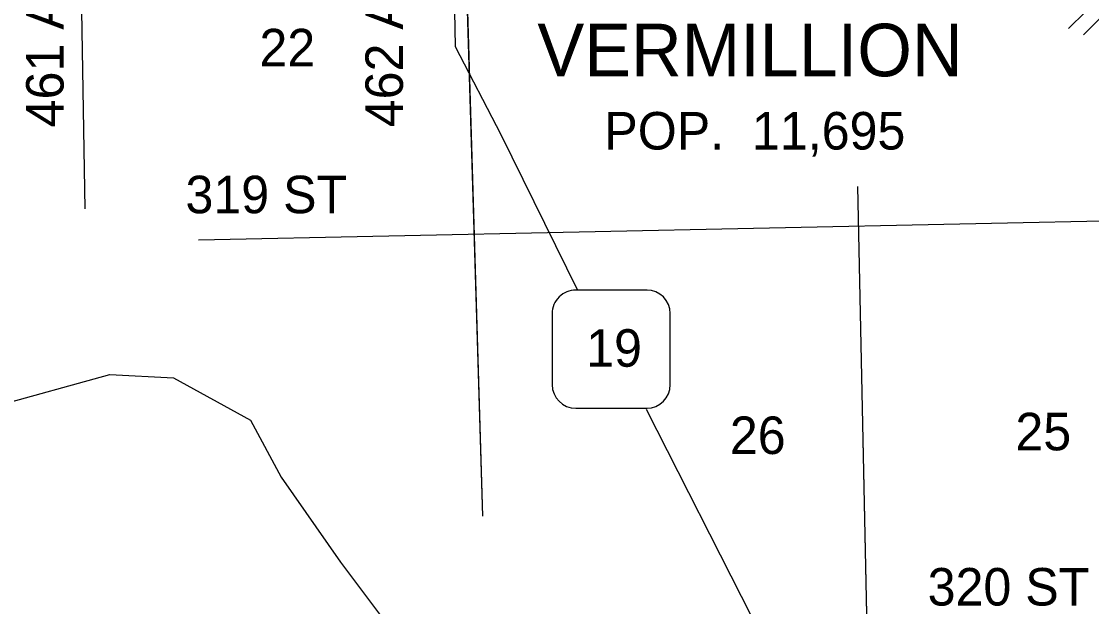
# Model space of a CAD drawing. Extents: x 1905634 to 2449195, y 15438879 to 15871929.
# Drawn here: x 2181221 to 2195490, y 15535587 to 15543384 of the extents above; entities that cross this region are included whole.
import ezdxf

# ---------------------------------------------------------------- set-up
doc = ezdxf.new("R2010")
doc.units = 0
for name, color, linetype in [('L13', 7, 'Continuous'), ('L14', 7, 'Continuous'), ('L16', 7, 'Continuous'), ('L2', 7, 'Continuous'), ('L3', 7, 'Continuous'), ('L30', 7, 'Continuous')]:
    doc.layers.add(name, color=color, linetype=linetype)

msp = doc.modelspace()

# ---------------------------------------------------------------- linework, layer by layer
at = {"layer": 'L13'}
for points in [[(2187052, 15547406), (2187371, 15536790)], [(2187066, 15546757), (2187371, 15536790)], [(2181987, 15545637), (2182067, 15540889)], [(2181987, 15545637), (2182067, 15540889)], [(2192367, 15541186), (2192494, 15535277)], [(2192367, 15541186), (2192498, 15535065)], [(2198809, 15540790), (2183583, 15540471)], [(2198809, 15540790), (2183583, 15540471)]]:
    msp.add_lwpolyline(points, dxfattribs=at)
at = {"layer": 'L16'}
for points in [[(2195384, 15543205), (2196224, 15544044)], [(2195183, 15543290), (2195860, 15543962)]]:
    msp.add_lwpolyline(points, dxfattribs=at)
at = {"layer": 'L2'}
for points in [[(2168233, 15539279), (2170350, 15538920), (2172636, 15538588), (2174601, 15537986), (2176844, 15537563), (2178618, 15537622), (2180852, 15538255), (2182399, 15538678), (2183249, 15538635), (2184278, 15538070)], [(2168233, 15539279), (2170350, 15538920), (2172636, 15538588), (2174601, 15537986), (2176844, 15537563), (2178618, 15537622), (2180852, 15538255), (2182399, 15538678), (2183249, 15538635), (2184278, 15538070)], [(2184278, 15538070), (2184685, 15537310), (2185477, 15536180), (2186702, 15534543), (2187267, 15533603), (2187726, 15532970), (2187837, 15532611), (2187853, 15531629), (2187536, 15529981), (2187145, 15527721), (2186908, 15526386)], [(2184278, 15538070), (2184685, 15537310), (2185477, 15536180), (2186702, 15534543), (2187267, 15533603), (2187726, 15532970), (2187837, 15532611), (2187853, 15531629), (2187536, 15529981), (2187145, 15527721), (2186908, 15526386)]]:
    msp.add_lwpolyline(points, dxfattribs=at)
at = {"layer": 'L3'}
for p, q in [((2189564, 15539805), (2188613, 15539805)), ((2188297, 15539488), (2188297, 15538543)), ((2189870, 15538543), (2189870, 15539488)), ((2188614, 15538232), (2189564, 15538232))]:
    msp.add_line(p, q, dxfattribs=at)
for points in [[(2185932, 15548366), (2185822, 15548257), (2185797, 15548154), (2185817, 15548043), (2185939, 15547929), (2186760, 15547219), (2186913, 15546977), (2187006, 15546620), (2186995, 15543520), (2187005, 15543048)], [(2187005, 15543048), (2187613, 15541879), (2188636, 15539805)], [(2191712, 15525844), (2191731, 15526041), (2191718, 15526315), (2191662, 15526644), (2191577, 15526965), (2191464, 15527369), (2191373, 15527682), (2191250, 15528139), (2190389, 15531593), (2190389, 15531963), (2190575, 15532404), (2191174, 15533795), (2191260, 15534513), (2191170, 15534920), (2190964, 15535441), (2189555, 15538213)]]:
    msp.add_lwpolyline(points, dxfattribs=at)
for centre, start, end in [((2188613, 15539490), 90.0012, 180.0012), ((2189558, 15539490), 0.0012, 90.0012), ((2188613, 15538545), 180.0012, 270.0012), ((2189558, 15538545), 270.0012, 0.0012)]:
    msp.add_arc(centre, 315, start, end, dxfattribs=at)

# ---------------------------------------------------------------- texts
at = {"layer": 'L14'}
for s, p in [('22', (2184395, 15542785)), ('25', (2194474, 15537669)), ('26', (2190667, 15537620))]:
    msp.add_text(s, height=500, rotation=359.9999, dxfattribs=at).set_placement(p)
at = {"layer": 'L16'}
for s, height, p in [('VERMILLION', 699.9, (2188101, 15542653)), ('POP.  11,695', 499.96, (2188993, 15541677))]:
    msp.add_text(s, height=height, rotation=359.9999, dxfattribs=at).set_placement(p)
at = {"layer": 'L3'}
msp.add_text('19', height=500, rotation=359.9999, dxfattribs=at).set_placement((2188751, 15538783))
at = {"layer": 'L30'}
for s, rotation, p in [('461 AVE', 90.0001, (2181784, 15541972)), ('462 AVE', 90.0001, (2186308, 15541973)), ('319 ST', 359.9999, (2183409, 15540828)), ('319 ST', 359.9999, (2183409, 15540828)), ('320 ST', 359.9999, (2193304, 15535601)), ('320 ST', 359.9999, (2193304, 15535601))]:
    msp.add_text(s, height=500, rotation=rotation, dxfattribs=at).set_placement(p)

doc.saveas('drawing.dxf')
